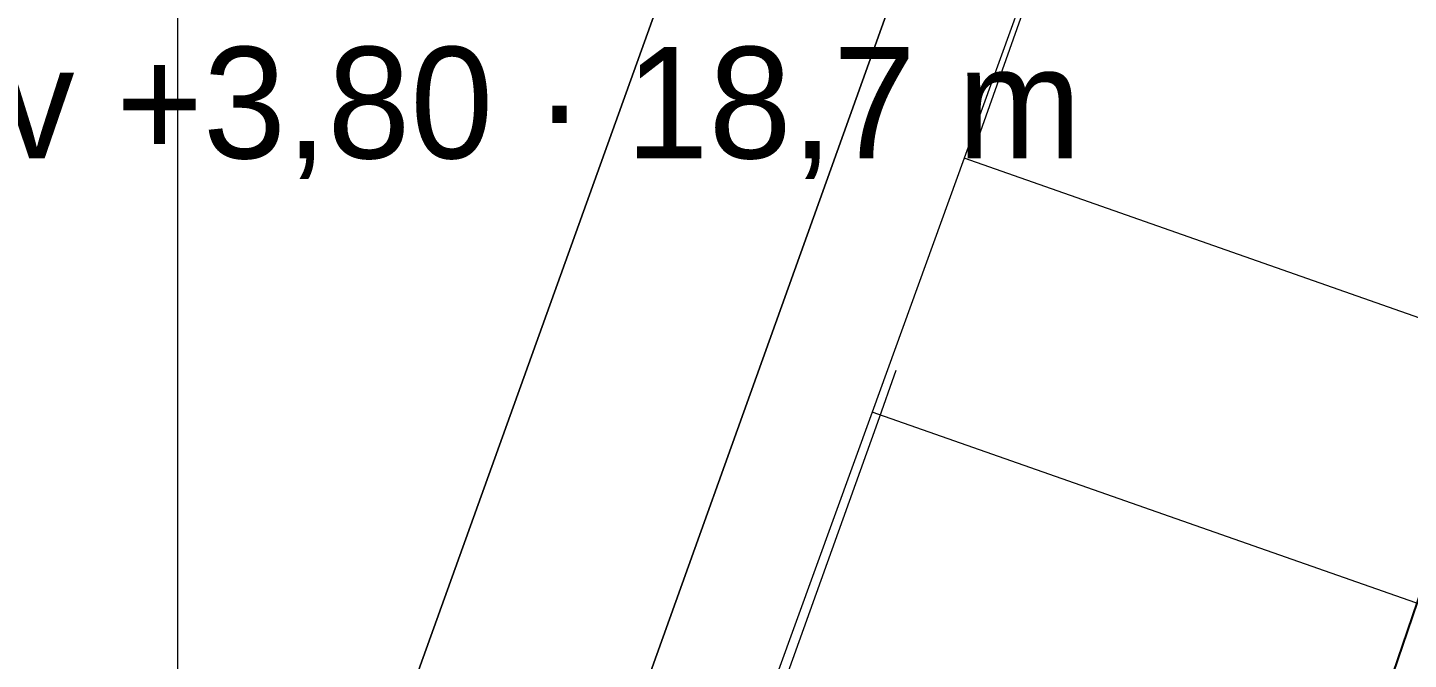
# Model space of a CAD drawing. Header units: metres. Extents: x 0 to 105485, y 0 to 425721.
# Drawn here: x 104686.29 to 104697.43, y 425194.34 to 425199.45 of the extents above; entities that cross this region are included whole.
import ezdxf
from ezdxf.enums import TextEntityAlignment as Align

# ---------------------------------------------------------------- set-up
doc = ezdxf.new("R2010")
doc.units = ezdxf.units.M
doc.header["$MEASUREMENT"] = 0
doc.linetypes.add('KG-PERCEEL-SO', pattern=[19, 5.5, -4, 5.5, -4])
for name, color, linetype, lineweight in [('B-XX-GK-KADEMUUR-G', 150, 'Continuous', 18), ('B-XX-KG-GRENS_PERCEEL-G', 150, 'KG-PERCEEL-SO', 18), ('B-XX-MO-ONDERZOEK_SONDERING-T', 90, 'Continuous', 18), ('B-XX-OG-GRENS-G', 7, 'Continuous', 18), ('B-XX-OG-WATER_HAVEN-G', 170, 'Continuous', 18), ('B-XX-VH-OPENVERHARDING-G', 90, 'Continuous', 18), ('B-XX-VW-MARKERING-G', 7, 'Continuous', 18)]:
    doc.layers.add(name, color=color, linetype=linetype, lineweight=lineweight)
doc.layers.add('GIS-WEGVAKKEN', color=2, linetype='Continuous')

msp = doc.modelspace()

# ---------------------------------------------------------------- linework, layer by layer
at = {"layer": 'B-XX-GK-KADEMUUR-G', "ltscale": 0.5}
msp.add_lwpolyline([(104656.653, 425237.635), (104645.067, 425225.027), (104633.832, 425212.744), (104630.988, 425209.689), (104630, 425208.595), (104630, 425207.895), (104655.534, 425235.724), (104669.156, 425226.719), (104683.563, 425217.04), (104694.868, 425209.36), (104693.117, 425204.476), (104685.019, 425181.946), (104684.636, 425182.153), (104673.214, 425150), (104682.312, 425150), (104686.323, 425173.241), (104687.603, 425180.661), (104686.578, 425181.02), (104695.148, 425204.934), (104695.964, 425207.146), (104696.101, 425207.506), (104697.258, 425210.559), (104683.724, 425219.219), (104669.77, 425228.608)], close=True, dxfattribs=at)
at = {"layer": 'B-XX-KG-GRENS_PERCEEL-G', "ltscale": 0.5, "flags": 128}
msp.add_lwpolyline([(104687.57, 425180.675), (104693.151, 425196.26), (104696.088, 425204.554), (104697.774, 425209.408)], dxfattribs=at)
at = {"layer": 'B-XX-OG-GRENS-G'}
msp.add_polyline3d([(104682.5, 425217.5, 0.509), (104687.5, 425212.5, 0.393), (104687.5, 425197.5, 2.218), (104687.5, 425192.5, 2.196), (104682.5, 425182.5, 2.247), (104682.5, 425177.5, 1.937), (104677.5, 425167.5, 2.261)], dxfattribs=at)
at = {"layer": 'B-XX-OG-WATER_HAVEN-G', "ltscale": 0.5}
msp.add_lwpolyline([(104630, 425150), (104673.214, 425150), (104684.636, 425182.153), (104685.019, 425181.946), (104693.117, 425204.476), (104694.868, 425209.36), (104683.563, 425217.04), (104669.156, 425226.719), (104655.534, 425235.724), (104630, 425207.895)], close=True, dxfattribs=at)
at = {"layer": 'B-XX-VH-OPENVERHARDING-G', "ltscale": 0.5}
msp.add_lwpolyline([(104695.148, 425204.934), (104686.578, 425181.02), (104687.603, 425180.661), (104686.323, 425173.241)], dxfattribs=at)
at = {"layer": 'B-XX-VW-MARKERING-G', "color": 0, "ltscale": 0.5, "true_color": 0x808080}
for points in [[(104697.03, 425207.18, 2.274), (104696.226, 425204.96, 2.284), (104695.443, 425202.797, 2.278), (104694.663, 425200.643, 2.268), (104693.848, 425198.392, 2.234), (104693.105, 425196.341, 2.241), (104692.34, 425194.229, 2.239), (104691.525, 425191.976, 2.208), (104690.737, 425189.801, 2.199), (104690.001, 425187.767, 2.224), (104689.201, 425185.558, 2.224), (104688.382, 425183.297, 2.195), (104687.448, 425180.715, 2.153)], [(104698.585, 425196.728, 2.342), (104696.216, 425197.56, 2.269), (104693.848, 425198.392, 2.234)], [(104697.909, 425194.655, 2.337), (104695.507, 425195.498, 2.251), (104693.105, 425196.341, 2.241)]]:
    msp.add_polyline3d(points, dxfattribs=at)
at = {"layer": 'GIS-WEGVAKKEN'}
msp.add_lwpolyline([(104706.318, 425219.066), (104704.65, 425206.8), (104697.82, 425195.73), (104694.67, 425186.49), (104693.11, 425181.66), (104692.44, 425176.9), (104693.19, 425166.77), (104690.472, 425152.507)], dxfattribs=at)

# ---------------------------------------------------------------- texts
at = {"layer": 'B-XX-MO-ONDERZOEK_SONDERING-T', "color": 10, "lineweight": 18}
msp.add_text('mv +3,80 · 18,7 m', height=0.9, dxfattribs=at).set_placement((104689.93, 425198.84), align=Align.MIDDLE_CENTER)

doc.saveas('drawing.dxf')
